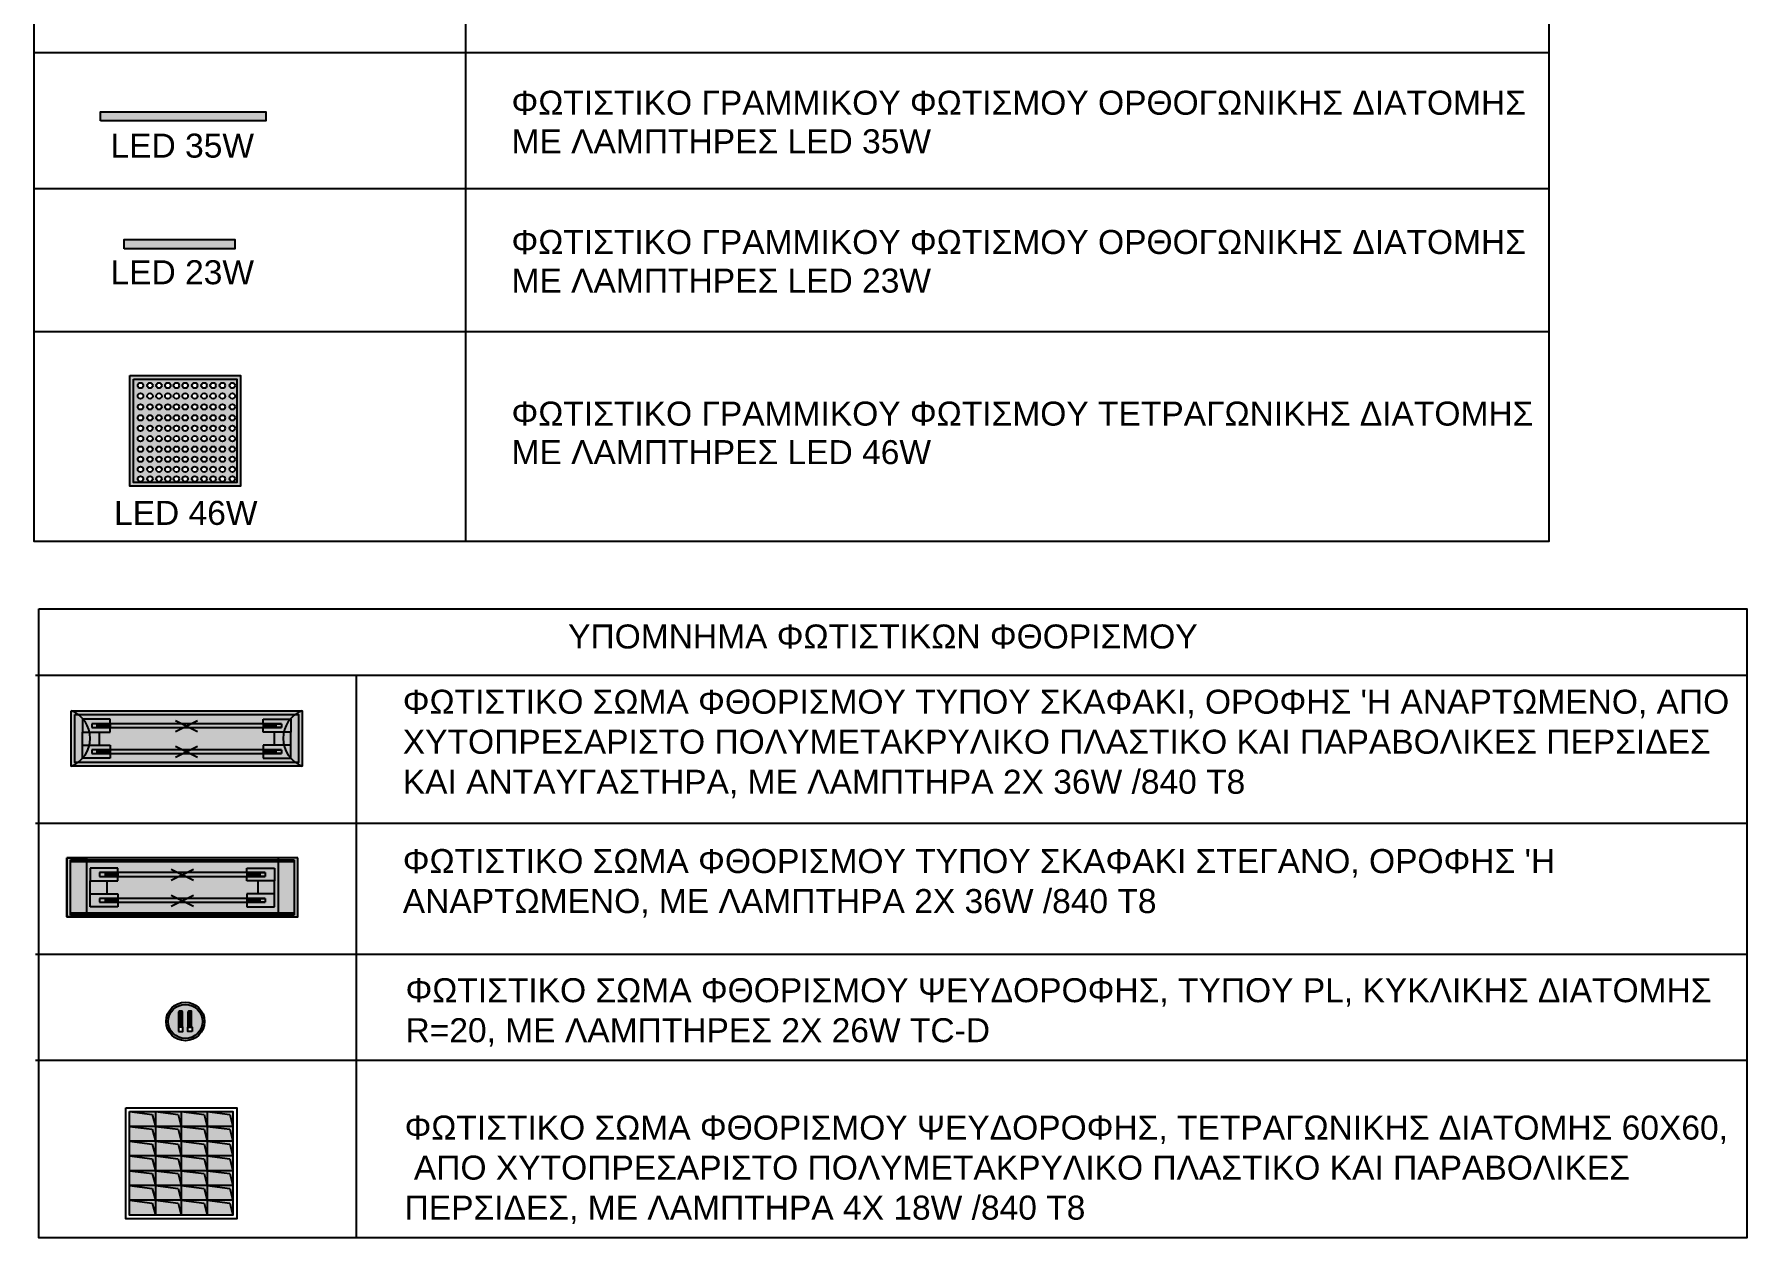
# Model space of a CAD drawing. Header units: metres. Extents: x -11 to 85, y -301 to 135.
# Drawn here: x 56.02 to 65.3, y 35.34 to 41.85 of the extents above; entities that cross this region are included whole.
import ezdxf

# ---------------------------------------------------------------- set-up
doc = ezdxf.new("R2010")
doc.units = ezdxf.units.M
doc.header["$LTSCALE"] = 0.036
for name, color, linetype in [('elec fota hatch', 31, 'Continuous'), ('electext', 20, 'Continuous'), ('hatch color', 252, 'Continuous'), ('HLEK_FL001_SYMBOLS', 230, 'Continuous'), ('KYKLOFORHTES', 152, 'Continuous')]:
    doc.layers.add(name, color=color, linetype=linetype)
doc.styles.add('COMU-N', font='arial.ttf')
doc.styles.get("Standard").update_dxf_attribs({"font": 'arial.ttf'})

# ---------------------------------------------------------------- blocks, each defined once
blk = doc.blocks.new('led 23W')
at = {"layer": 'hatch color'}
blk.add_hatch(color=181, dxfattribs=at).paths.add_polyline_path([(101.2388, -6.7734), (101.2388, -6.7234), (101.8376, -6.7234), (101.8376, -6.7734)])
at = {"layer": 'HLEK_FL001_SYMBOLS'}
blk.add_lwpolyline([(101.2388, -6.7734), (101.2388, -6.7234), (101.8376, -6.7234), (101.8376, -6.7734)], close=True, dxfattribs=at)
blk = doc.blocks.new('led 46W tetragono')
at = {"layer": 'HLEK_FL001_SYMBOLS'}
h = blk.add_hatch(color=256, dxfattribs=at)
h.dxf.hatch_style = 1
h.paths.add_polyline_path([(104.7283, -8.1225), (104.7283, -8.7225), (105.3283, -8.7225), (105.3283, -8.1225)])
h.paths.add_polyline_path([(105.3083, -8.1425), (105.3083, -8.7025), (104.7483, -8.7025), (104.7483, -8.1425)], flags=16)
h.paths.add_polyline_path([(104.9493, -8.1771, -1), (104.9193, -8.1771, -1)], flags=0)
h.paths.add_polyline_path([(104.9954, -8.1771, -1), (104.9654, -8.1771, -1)], flags=0)
h.paths.add_polyline_path([(104.9014, -8.1771, -1), (104.8714, -8.1771, -1)], flags=0)
h.paths.add_polyline_path([(105.0432, -8.1771, -1), (105.0133, -8.1771, -1)], flags=0)
h.paths.add_polyline_path([(104.9493, -8.2338, -1), (104.9193, -8.2338, -1)], flags=0)
h.paths.add_polyline_path([(104.9954, -8.2338, -1), (104.9654, -8.2338, -1)], flags=0)
h.paths.add_polyline_path([(104.9014, -8.2338, -1), (104.8714, -8.2338, -1)], flags=0)
h.paths.add_polyline_path([(104.8526, -8.1771, -1), (104.8227, -8.1771, -1)], flags=0)
h.paths.add_polyline_path([(105.0432, -8.2338, -1), (105.0133, -8.2338, -1)], flags=0)
h.paths.add_polyline_path([(105.0946, -8.1771, -1), (105.0647, -8.1771, -1)], flags=0)
h.paths.add_polyline_path([(104.8526, -8.2338, -1), (104.8227, -8.2338, -1)], flags=0)
h.paths.add_polyline_path([(105.0946, -8.2338, -1), (105.0647, -8.2338, -1)], flags=0)
h.paths.add_polyline_path([(104.9493, -8.2927, -1), (104.9193, -8.2927, -1)], flags=0)
h.paths.add_polyline_path([(104.9954, -8.2927, -1), (104.9654, -8.2927, -1)], flags=0)
h.paths.add_polyline_path([(104.8012, -8.1771, -1), (104.7713, -8.1771, -1)], flags=0)
h.paths.add_polyline_path([(104.9014, -8.2927, -1), (104.8714, -8.2927, -1)], flags=0)
h.paths.add_polyline_path([(105.0432, -8.2927, -1), (105.0133, -8.2927, -1)], flags=0)
h.paths.add_polyline_path([(105.1452, -8.1771, -1), (105.1152, -8.1771, -1)], flags=0)
h.paths.add_polyline_path([(104.8012, -8.2338, -1), (104.7713, -8.2338, -1)], flags=0)
h.paths.add_polyline_path([(104.8526, -8.2927, -1), (104.8227, -8.2927, -1)], flags=0)
h.paths.add_polyline_path([(105.1452, -8.2338, -1), (105.1152, -8.2338, -1)], flags=0)
h.paths.add_polyline_path([(105.0946, -8.2927, -1), (105.0647, -8.2927, -1)], flags=0)
h.paths.add_polyline_path([(104.9493, -8.3517, -1), (104.9193, -8.3517, -1)], flags=0)
h.paths.add_polyline_path([(104.9954, -8.3517, -1), (104.9654, -8.3517, -1)], flags=0)
h.paths.add_polyline_path([(105.1939, -8.1771, -1), (105.164, -8.1771, -1)], flags=0)
h.paths.add_polyline_path([(104.9014, -8.3517, -1), (104.8714, -8.3517, -1)], flags=0)
h.paths.add_polyline_path([(105.0432, -8.3517, -1), (105.0133, -8.3517, -1)], flags=0)
h.paths.add_polyline_path([(104.8012, -8.2927, -1), (104.7713, -8.2927, -1)], flags=0)
h.paths.add_polyline_path([(105.1452, -8.2927, -1), (105.1152, -8.2927, -1)], flags=0)
h.paths.add_polyline_path([(105.1939, -8.2338, -1), (105.164, -8.2338, -1)], flags=0)
h.paths.add_polyline_path([(104.8526, -8.3517, -1), (104.8227, -8.3517, -1)], flags=0)
h.paths.add_polyline_path([(105.0946, -8.3517, -1), (105.0647, -8.3517, -1)], flags=0)
h.paths.add_polyline_path([(105.1939, -8.2927, -1), (105.164, -8.2927, -1)], flags=0)
h.paths.add_polyline_path([(105.2445, -8.1771, -1), (105.2145, -8.1771, -1)], flags=0)
h.paths.add_polyline_path([(104.8012, -8.3517, -1), (104.7713, -8.3517, -1)], flags=0)
h.paths.add_polyline_path([(104.9493, -8.4083, -1), (104.9193, -8.4083, -1)], flags=0)
h.paths.add_polyline_path([(104.9954, -8.4083, -1), (104.9654, -8.4083, -1)], flags=0)
h.paths.add_polyline_path([(105.1452, -8.3517, -1), (105.1152, -8.3517, -1)], flags=0)
h.paths.add_polyline_path([(104.9014, -8.4083, -1), (104.8714, -8.4083, -1)], flags=0)
h.paths.add_polyline_path([(105.0432, -8.4083, -1), (105.0133, -8.4083, -1)], flags=0)
h.paths.add_polyline_path([(105.2445, -8.2338, -1), (105.2145, -8.2338, -1)], flags=0)
h.paths.add_polyline_path([(104.8526, -8.4083, -1), (104.8227, -8.4083, -1)], flags=0)
h.paths.add_polyline_path([(105.0946, -8.4083, -1), (105.0647, -8.4083, -1)], flags=0)
h.paths.add_polyline_path([(105.1939, -8.3517, -1), (105.164, -8.3517, -1)], flags=0)
h.paths.add_polyline_path([(105.2445, -8.2927, -1), (105.2145, -8.2927, -1)], flags=0)
h.paths.add_polyline_path([(104.8012, -8.4083, -1), (104.7713, -8.4083, -1)], flags=0)
h.paths.add_polyline_path([(105.1452, -8.4083, -1), (105.1152, -8.4083, -1)], flags=0)
h.paths.add_polyline_path([(105.2985, -8.1771, -1), (105.2686, -8.1771, -1)], flags=0)
h.paths.add_polyline_path([(104.9493, -8.465, -1), (104.9193, -8.465, -1)], flags=0)
h.paths.add_polyline_path([(104.9954, -8.465, -1), (104.9654, -8.465, -1)], flags=0)
h.paths.add_polyline_path([(104.9014, -8.465, -1), (104.8714, -8.465, -1)], flags=0)
h.paths.add_polyline_path([(105.0432, -8.465, -1), (105.0133, -8.465, -1)], flags=0)
h.paths.add_polyline_path([(105.2985, -8.2338, -1), (105.2686, -8.2338, -1)], flags=0)
h.paths.add_polyline_path([(105.2445, -8.3517, -1), (105.2145, -8.3517, -1)], flags=0)
h.paths.add_polyline_path([(104.8526, -8.465, -1), (104.8227, -8.465, -1)], flags=0)
h.paths.add_polyline_path([(105.1939, -8.4083, -1), (105.164, -8.4083, -1)], flags=0)
h.paths.add_polyline_path([(105.0946, -8.465, -1), (105.0647, -8.465, -1)], flags=0)
h.paths.add_polyline_path([(105.2985, -8.2927, -1), (105.2686, -8.2927, -1)], flags=0)
h.paths.add_polyline_path([(104.8012, -8.465, -1), (104.7713, -8.465, -1)], flags=0)
h.paths.add_polyline_path([(105.1452, -8.465, -1), (105.1152, -8.465, -1)], flags=0)
h.paths.add_polyline_path([(105.2445, -8.4083, -1), (105.2145, -8.4083, -1)], flags=0)
h.paths.add_polyline_path([(104.9493, -8.5217, -1), (104.9193, -8.5217, -1)], flags=0)
h.paths.add_polyline_path([(104.9954, -8.5217, -1), (104.9654, -8.5217, -1)], flags=0)
h.paths.add_polyline_path([(105.2985, -8.3517, -1), (105.2686, -8.3517, -1)], flags=0)
h.paths.add_polyline_path([(104.9014, -8.5217, -1), (104.8714, -8.5217, -1)], flags=0)
h.paths.add_polyline_path([(105.0432, -8.5217, -1), (105.0133, -8.5217, -1)], flags=0)
h.paths.add_polyline_path([(105.1939, -8.465, -1), (105.164, -8.465, -1)], flags=0)
h.paths.add_polyline_path([(104.8526, -8.5217, -1), (104.8227, -8.5217, -1)], flags=0)
h.paths.add_polyline_path([(105.0946, -8.5217, -1), (105.0647, -8.5217, -1)], flags=0)
h.paths.add_polyline_path([(104.8012, -8.5217, -1), (104.7713, -8.5217, -1)], flags=0)
h.paths.add_polyline_path([(105.1452, -8.5217, -1), (105.1152, -8.5217, -1)], flags=0)
h.paths.add_polyline_path([(105.2985, -8.4083, -1), (105.2686, -8.4083, -1)], flags=0)
h.paths.add_polyline_path([(105.2445, -8.465, -1), (105.2145, -8.465, -1)], flags=0)
h.paths.add_polyline_path([(104.9493, -8.5761, -1), (104.9193, -8.5761, -1)], flags=0)
h.paths.add_polyline_path([(104.9954, -8.5761, -1), (104.9654, -8.5761, -1)], flags=0)
h.paths.add_polyline_path([(105.1939, -8.5217, -1), (105.164, -8.5217, -1)], flags=0)
h.paths.add_polyline_path([(104.9014, -8.5761, -1), (104.8714, -8.5761, -1)], flags=0)
h.paths.add_polyline_path([(105.0432, -8.5761, -1), (105.0133, -8.5761, -1)], flags=0)
h.paths.add_polyline_path([(104.8526, -8.5761, -1), (104.8227, -8.5761, -1)], flags=0)
h.paths.add_polyline_path([(105.0946, -8.5761, -1), (105.0647, -8.5761, -1)], flags=0)
h.paths.add_polyline_path([(105.2985, -8.465, -1), (105.2686, -8.465, -1)], flags=0)
h.paths.add_polyline_path([(104.8012, -8.5761, -1), (104.7713, -8.5761, -1)], flags=0)
h.paths.add_polyline_path([(105.2445, -8.5217, -1), (105.2145, -8.5217, -1)], flags=0)
h.paths.add_polyline_path([(105.1452, -8.5761, -1), (105.1152, -8.5761, -1)], flags=0)
h.paths.add_polyline_path([(105.1939, -8.5761, -1), (105.164, -8.5761, -1)], flags=0)
h.paths.add_polyline_path([(104.9493, -8.6305, -1), (104.9193, -8.6305, -1)], flags=0)
h.paths.add_polyline_path([(104.9954, -8.6305, -1), (104.9654, -8.6305, -1)], flags=0)
h.paths.add_polyline_path([(104.9014, -8.6305, -1), (104.8714, -8.6305, -1)], flags=0)
h.paths.add_polyline_path([(105.0432, -8.6305, -1), (105.0133, -8.6305, -1)], flags=0)
h.paths.add_polyline_path([(105.2985, -8.5217, -1), (105.2686, -8.5217, -1)], flags=0)
h.paths.add_polyline_path([(104.8526, -8.6305, -1), (104.8227, -8.6305, -1)], flags=0)
h.paths.add_polyline_path([(105.0946, -8.6305, -1), (105.0647, -8.6305, -1)], flags=0)
h.paths.add_polyline_path([(105.2445, -8.5761, -1), (105.2145, -8.5761, -1)], flags=0)
h.paths.add_polyline_path([(104.8012, -8.6305, -1), (104.7713, -8.6305, -1)], flags=0)
h.paths.add_polyline_path([(105.1452, -8.6305, -1), (105.1152, -8.6305, -1)], flags=0)
h.paths.add_polyline_path([(105.1939, -8.6305, -1), (105.164, -8.6305, -1)], flags=0)
h.paths.add_polyline_path([(104.9493, -8.6826, -1), (104.9193, -8.6826, -1)], flags=0)
h.paths.add_polyline_path([(104.9954, -8.6826, -1), (104.9654, -8.6826, -1)], flags=0)
h.paths.add_polyline_path([(105.2985, -8.5761, -1), (105.2686, -8.5761, -1)], flags=0)
h.paths.add_polyline_path([(104.9014, -8.6826, -1), (104.8714, -8.6826, -1)], flags=0)
h.paths.add_polyline_path([(105.0432, -8.6826, -1), (105.0133, -8.6826, -1)], flags=0)
h.paths.add_polyline_path([(104.8526, -8.6826, -1), (104.8227, -8.6826, -1)], flags=0)
h.paths.add_polyline_path([(105.0946, -8.6826, -1), (105.0647, -8.6826, -1)], flags=0)
h.paths.add_polyline_path([(105.2445, -8.6305, -1), (105.2145, -8.6305, -1)], flags=0)
h.paths.add_polyline_path([(104.8012, -8.6826, -1), (104.7713, -8.6826, -1)], flags=0)
h.paths.add_polyline_path([(105.1452, -8.6826, -1), (105.1152, -8.6826, -1)], flags=0)
h.paths.add_polyline_path([(105.1939, -8.6826, -1), (105.164, -8.6826, -1)], flags=0)
h.paths.add_polyline_path([(105.2985, -8.6305, -1), (105.2686, -8.6305, -1)], flags=0)
h.paths.add_polyline_path([(105.2445, -8.6826, -1), (105.2145, -8.6826, -1)], flags=0)
h.paths.add_polyline_path([(105.2985, -8.6826, -1), (105.2686, -8.6826, -1)], flags=0)
h = blk.add_hatch(color=181, dxfattribs=at)
h.dxf.hatch_style = 1
h.paths.add_polyline_path([(104.7483, -8.1425), (104.7483, -8.7025), (105.3083, -8.7025), (105.3083, -8.1425)])
h.paths.add_polyline_path([(104.9954, -8.3517, -1), (104.9654, -8.3517, -1)], flags=16)
h.paths.add_polyline_path([(105.0432, -8.3517, -1), (105.0133, -8.3517, -1)], flags=16)
h.paths.add_polyline_path([(104.9654, -8.2927, -1), (104.9954, -8.2927, -1)], flags=16)
h.paths.add_polyline_path([(105.0133, -8.2927, -1), (105.0432, -8.2927, -1)], flags=16)
h.paths.add_polyline_path([(104.9493, -8.3517, -1), (104.9193, -8.3517, -1)], flags=16)
h.paths.add_polyline_path([(104.9193, -8.2927, -1), (104.9493, -8.2927, -1)], flags=16)
h.paths.add_polyline_path([(105.0946, -8.3517, -1), (105.0647, -8.3517, -1)], flags=16)
h.paths.add_polyline_path([(105.0647, -8.2927, -1), (105.0946, -8.2927, -1)], flags=16)
h.paths.add_polyline_path([(104.9954, -8.4083, -1), (104.9654, -8.4083, -1)], flags=16)
h.paths.add_polyline_path([(105.0432, -8.4083, -1), (105.0133, -8.4083, -1)], flags=16)
h.paths.add_polyline_path([(104.9654, -8.2338, -1), (104.9954, -8.2338, -1)], flags=16)
h.paths.add_polyline_path([(105.0133, -8.2338, -1), (105.0432, -8.2338, -1)], flags=16)
h.paths.add_polyline_path([(104.9493, -8.4083, -1), (104.9193, -8.4083, -1)], flags=16)
h.paths.add_polyline_path([(105.0946, -8.4083, -1), (105.0647, -8.4083, -1)], flags=16)
h.paths.add_polyline_path([(104.9193, -8.2338, -1), (104.9493, -8.2338, -1)], flags=16)
h.paths.add_polyline_path([(105.0647, -8.2338, -1), (105.0946, -8.2338, -1)], flags=16)
h.paths.add_polyline_path([(104.9014, -8.3517, -1), (104.8714, -8.3517, -1)], flags=16)
h.paths.add_polyline_path([(104.8714, -8.2927, -1), (104.9014, -8.2927, -1)], flags=16)
h.paths.add_polyline_path([(105.1452, -8.3517, -1), (105.1152, -8.3517, -1)], flags=16)
h.paths.add_polyline_path([(105.1152, -8.2927, -1), (105.1452, -8.2927, -1)], flags=16)
h.paths.add_polyline_path([(104.9954, -8.465, -1), (104.9654, -8.465, -1)], flags=16)
h.paths.add_polyline_path([(105.0432, -8.465, -1), (105.0133, -8.465, -1)], flags=16)
h.paths.add_polyline_path([(104.9014, -8.4083, -1), (104.8714, -8.4083, -1)], flags=16)
h.paths.add_polyline_path([(104.8714, -8.2338, -1), (104.9014, -8.2338, -1)], flags=16)
h.paths.add_polyline_path([(104.9654, -8.1771, -1), (104.9954, -8.1771, -1)], flags=16)
h.paths.add_polyline_path([(105.0133, -8.1771, -1), (105.0432, -8.1771, -1)], flags=16)
h.paths.add_polyline_path([(105.1452, -8.4083, -1), (105.1152, -8.4083, -1)], flags=16)
h.paths.add_polyline_path([(104.9493, -8.465, -1), (104.9193, -8.465, -1)], flags=16)
h.paths.add_polyline_path([(105.1152, -8.2338, -1), (105.1452, -8.2338, -1)], flags=16)
h.paths.add_polyline_path([(105.0946, -8.465, -1), (105.0647, -8.465, -1)], flags=16)
h.paths.add_polyline_path([(104.9193, -8.1771, -1), (104.9493, -8.1771, -1)], flags=16)
h.paths.add_polyline_path([(105.0647, -8.1771, -1), (105.0946, -8.1771, -1)], flags=16)
h.paths.add_polyline_path([(104.8526, -8.3517, -1), (104.8227, -8.3517, -1)], flags=16)
h.paths.add_polyline_path([(104.8227, -8.2927, -1), (104.8526, -8.2927, -1)], flags=16)
h.paths.add_polyline_path([(105.1939, -8.3517, -1), (105.164, -8.3517, -1)], flags=16)
h.paths.add_polyline_path([(105.164, -8.2927, -1), (105.1939, -8.2927, -1)], flags=16)
h.paths.add_polyline_path([(104.9014, -8.465, -1), (104.8714, -8.465, -1)], flags=16)
h.paths.add_polyline_path([(104.8526, -8.4083, -1), (104.8227, -8.4083, -1)], flags=16)
h.paths.add_polyline_path([(105.1452, -8.465, -1), (105.1152, -8.465, -1)], flags=16)
h.paths.add_polyline_path([(104.8714, -8.1771, -1), (104.9014, -8.1771, -1)], flags=16)
h.paths.add_polyline_path([(104.8227, -8.2338, -1), (104.8526, -8.2338, -1)], flags=16)
h.paths.add_polyline_path([(105.1939, -8.4083, -1), (105.164, -8.4083, -1)], flags=16)
h.paths.add_polyline_path([(105.1152, -8.1771, -1), (105.1452, -8.1771, -1)], flags=16)
h.paths.add_polyline_path([(104.9954, -8.5217, -1), (104.9654, -8.5217, -1)], flags=16)
h.paths.add_polyline_path([(105.0432, -8.5217, -1), (105.0133, -8.5217, -1)], flags=16)
h.paths.add_polyline_path([(105.164, -8.2338, -1), (105.1939, -8.2338, -1)], flags=16)
h.paths.add_polyline_path([(104.9493, -8.5217, -1), (104.9193, -8.5217, -1)], flags=16)
h.paths.add_polyline_path([(105.0946, -8.5217, -1), (105.0647, -8.5217, -1)], flags=16)
h.paths.add_polyline_path([(104.8526, -8.465, -1), (104.8227, -8.465, -1)], flags=16)
h.paths.add_polyline_path([(104.8012, -8.3517, -1), (104.7713, -8.3517, -1)], flags=16)
h.paths.add_polyline_path([(104.7713, -8.2927, -1), (104.8012, -8.2927, -1)], flags=16)
h.paths.add_polyline_path([(104.8227, -8.1771, -1), (104.8526, -8.1771, -1)], flags=16)
h.paths.add_polyline_path([(105.1939, -8.465, -1), (105.164, -8.465, -1)], flags=16)
h.paths.add_polyline_path([(105.2445, -8.3517, -1), (105.2145, -8.3517, -1)], flags=16)
h.paths.add_polyline_path([(104.9014, -8.5217, -1), (104.8714, -8.5217, -1)], flags=16)
h.paths.add_polyline_path([(105.2145, -8.2927, -1), (105.2445, -8.2927, -1)], flags=16)
h.paths.add_polyline_path([(105.164, -8.1771, -1), (105.1939, -8.1771, -1)], flags=16)
h.paths.add_polyline_path([(104.8012, -8.4083, -1), (104.7713, -8.4083, -1)], flags=16)
h.paths.add_polyline_path([(105.1452, -8.5217, -1), (105.1152, -8.5217, -1)], flags=16)
h.paths.add_polyline_path([(104.7713, -8.2338, -1), (104.8012, -8.2338, -1)], flags=16)
h.paths.add_polyline_path([(105.2445, -8.4083, -1), (105.2145, -8.4083, -1)], flags=16)
h.paths.add_polyline_path([(105.2145, -8.2338, -1), (105.2445, -8.2338, -1)], flags=16)
h.paths.add_polyline_path([(104.9954, -8.5761, -1), (104.9654, -8.5761, -1)], flags=16)
h.paths.add_polyline_path([(105.0432, -8.5761, -1), (105.0133, -8.5761, -1)], flags=16)
h.paths.add_polyline_path([(104.8526, -8.5217, -1), (104.8227, -8.5217, -1)], flags=16)
h.paths.add_polyline_path([(104.8012, -8.465, -1), (104.7713, -8.465, -1)], flags=16)
h.paths.add_polyline_path([(104.9493, -8.5761, -1), (104.9193, -8.5761, -1)], flags=16)
h.paths.add_polyline_path([(105.0946, -8.5761, -1), (105.0647, -8.5761, -1)], flags=16)
h.paths.add_polyline_path([(105.1939, -8.5217, -1), (105.164, -8.5217, -1)], flags=16)
h.paths.add_polyline_path([(104.7713, -8.1771, -1), (104.8012, -8.1771, -1)], flags=16)
h.paths.add_polyline_path([(105.2445, -8.465, -1), (105.2145, -8.465, -1)], flags=16)
h.paths.add_polyline_path([(105.2145, -8.1771, -1), (105.2445, -8.1771, -1)], flags=16)
h.paths.add_polyline_path([(104.9014, -8.5761, -1), (104.8714, -8.5761, -1)], flags=16)
h.paths.add_polyline_path([(105.1452, -8.5761, -1), (105.1152, -8.5761, -1)], flags=16)
h.paths.add_polyline_path([(105.2985, -8.3517, -1), (105.2686, -8.3517, -1)], flags=16)
h.paths.add_polyline_path([(105.2686, -8.2927, -1), (105.2985, -8.2927, -1)], flags=16)
h.paths.add_polyline_path([(105.2985, -8.4083, -1), (105.2686, -8.4083, -1)], flags=16)
h.paths.add_polyline_path([(104.8012, -8.5217, -1), (104.7713, -8.5217, -1)], flags=16)
h.paths.add_polyline_path([(105.2686, -8.2338, -1), (105.2985, -8.2338, -1)], flags=16)
h.paths.add_polyline_path([(105.2445, -8.5217, -1), (105.2145, -8.5217, -1)], flags=16)
h.paths.add_polyline_path([(104.8526, -8.5761, -1), (104.8227, -8.5761, -1)], flags=16)
h.paths.add_polyline_path([(104.9954, -8.6305, -1), (104.9654, -8.6305, -1)], flags=16)
h.paths.add_polyline_path([(105.1939, -8.5761, -1), (105.164, -8.5761, -1)], flags=16)
h.paths.add_polyline_path([(105.0432, -8.6305, -1), (105.0133, -8.6305, -1)], flags=16)
h.paths.add_polyline_path([(104.9493, -8.6305, -1), (104.9193, -8.6305, -1)], flags=16)
h.paths.add_polyline_path([(105.2985, -8.465, -1), (105.2686, -8.465, -1)], flags=16)
h.paths.add_polyline_path([(105.0946, -8.6305, -1), (105.0647, -8.6305, -1)], flags=16)
h.paths.add_polyline_path([(105.2686, -8.1771, -1), (105.2985, -8.1771, -1)], flags=16)
h.paths.add_polyline_path([(104.9014, -8.6305, -1), (104.8714, -8.6305, -1)], flags=16)
h.paths.add_polyline_path([(105.1452, -8.6305, -1), (105.1152, -8.6305, -1)], flags=16)
h.paths.add_polyline_path([(104.8012, -8.5761, -1), (104.7713, -8.5761, -1)], flags=16)
h.paths.add_polyline_path([(105.2445, -8.5761, -1), (105.2145, -8.5761, -1)], flags=16)
h.paths.add_polyline_path([(105.2985, -8.5217, -1), (105.2686, -8.5217, -1)], flags=16)
h.paths.add_polyline_path([(104.8526, -8.6305, -1), (104.8227, -8.6305, -1)], flags=16)
h.paths.add_polyline_path([(105.1939, -8.6305, -1), (105.164, -8.6305, -1)], flags=16)
h.paths.add_polyline_path([(104.9954, -8.6826, -1), (104.9654, -8.6826, -1)], flags=16)
h.paths.add_polyline_path([(105.0432, -8.6826, -1), (105.0133, -8.6826, -1)], flags=16)
h.paths.add_polyline_path([(104.9493, -8.6826, -1), (104.9193, -8.6826, -1)], flags=16)
h.paths.add_polyline_path([(105.0946, -8.6826, -1), (105.0647, -8.6826, -1)], flags=16)
h.paths.add_polyline_path([(104.8012, -8.6305, -1), (104.7713, -8.6305, -1)], flags=16)
h.paths.add_polyline_path([(104.9014, -8.6826, -1), (104.8714, -8.6826, -1)], flags=16)
h.paths.add_polyline_path([(105.2985, -8.5761, -1), (105.2686, -8.5761, -1)], flags=16)
h.paths.add_polyline_path([(105.1452, -8.6826, -1), (105.1152, -8.6826, -1)], flags=16)
h.paths.add_polyline_path([(105.2445, -8.6305, -1), (105.2145, -8.6305, -1)], flags=16)
h.paths.add_polyline_path([(104.8526, -8.6826, -1), (104.8227, -8.6826, -1)], flags=16)
h.paths.add_polyline_path([(105.1939, -8.6826, -1), (105.164, -8.6826, -1)], flags=16)
h.paths.add_polyline_path([(105.2985, -8.6305, -1), (105.2686, -8.6305, -1)], flags=16)
h.paths.add_polyline_path([(104.8012, -8.6826, -1), (104.7713, -8.6826, -1)], flags=16)
h.paths.add_polyline_path([(105.2445, -8.6826, -1), (105.2145, -8.6826, -1)], flags=16)
h.paths.add_polyline_path([(105.2985, -8.6826, -1), (105.2686, -8.6826, -1)], flags=16)
for points in [[(104.7283, -8.1225), (105.3283, -8.1225), (105.3283, -8.7225), (104.7283, -8.7225)], [(104.7483, -8.1425), (105.3083, -8.1425), (105.3083, -8.7025), (104.7483, -8.7025)]]:
    blk.add_lwpolyline(points, close=True, dxfattribs=at)
for centre in [(104.7862, -8.1771), (104.7862, -8.2338), (104.8377, -8.1771), (104.8377, -8.2338), (104.8864, -8.1771), (104.8864, -8.2338), (104.9343, -8.1771), (104.9343, -8.2338), (104.9804, -8.1771), (104.9804, -8.2338), (105.0282, -8.1771), (105.0282, -8.2338), (105.0797, -8.1771), (105.0797, -8.2338), (105.1302, -8.1771), (105.1302, -8.2338), (105.1789, -8.1771), (105.1789, -8.2338), (105.2295, -8.1771), (105.2295, -8.2338), (105.2835, -8.1771), (105.2835, -8.2338), (104.7862, -8.2927), (104.7862, -8.3517), (104.8377, -8.2927), (104.8377, -8.3517), (104.8864, -8.2927), (104.8864, -8.3517), (104.9343, -8.2927), (104.9343, -8.3517), (104.9804, -8.2927), (104.9804, -8.3517), (105.0282, -8.2927), (105.0282, -8.3517), (105.0797, -8.2927), (105.0797, -8.3517), (105.1302, -8.2927), (105.1302, -8.3517), (105.1789, -8.2927), (105.1789, -8.3517), (105.2295, -8.2927), (105.2295, -8.3517), (105.2835, -8.2927), (105.2835, -8.3517), (104.7862, -8.4083), (104.8377, -8.4083), (104.8864, -8.4083), (104.9343, -8.4083), (104.9804, -8.4083), (105.0282, -8.4083), (105.0797, -8.4083), (105.1302, -8.4083), (105.1789, -8.4083), (105.2295, -8.4083), (105.2835, -8.4083), (104.7862, -8.465), (104.7862, -8.5217), (104.8377, -8.465), (104.8377, -8.5217), (104.8864, -8.465), (104.8864, -8.5217), (104.9343, -8.465), (104.9343, -8.5217), (104.9804, -8.465), (104.9804, -8.5217), (105.0282, -8.465), (105.0282, -8.5217), (105.0797, -8.465), (105.0797, -8.5217), (105.1302, -8.465), (105.1302, -8.5217), (105.1789, -8.465), (105.1789, -8.5217), (105.2295, -8.465), (105.2295, -8.5217), (105.2835, -8.465), (105.2835, -8.5217), (104.7862, -8.5761), (104.7862, -8.6305), (104.8377, -8.5761), (104.8377, -8.6305), (104.8864, -8.5761), (104.8864, -8.6305), (104.9343, -8.5761), (104.9343, -8.6305), (104.9804, -8.5761), (104.9804, -8.6305), (105.0282, -8.5761), (105.0282, -8.6305), (105.0797, -8.5761), (105.0797, -8.6305), (105.1302, -8.5761), (105.1302, -8.6305), (105.1789, -8.5761), (105.1789, -8.6305), (105.2295, -8.5761), (105.2295, -8.6305), (105.2835, -8.5761), (105.2835, -8.6305), (104.7862, -8.6826), (104.8377, -8.6826), (104.8864, -8.6826), (104.9343, -8.6826), (104.9804, -8.6826), (105.0282, -8.6826), (105.0797, -8.6826), (105.1302, -8.6826), (105.1789, -8.6826), (105.2295, -8.6826), (105.2835, -8.6826)]:
    blk.add_circle(centre, 0.015, dxfattribs=at)
blk = doc.blocks.new('fotistiko orofis stegano 120')
at = {"layer": 'elec fota hatch'}
blk.add_hatch(color=256, dxfattribs=at).paths.add_polyline_path([(84.9219, 79.6068), (84.9219, 79.9068), (83.6919, 79.9068), (83.6919, 79.6068)])
at = {"layer": 'HLEK_FL001_SYMBOLS'}
h = blk.add_hatch(color=256, dxfattribs=at)
h.paths.add_polyline_path([(83.7778, 79.9068), (83.6919, 79.9068), (83.6919, 79.6068), (83.7778, 79.6068)], flags=17)
h.paths.add_polyline_path([(83.6919, 79.9068), (83.7778, 79.9068), (83.7778, 79.9168), (83.6719, 79.9168), (83.6719, 79.5968), (83.7778, 79.5968), (83.7778, 79.6068), (83.6919, 79.6068)])
h = blk.add_hatch(color=256, dxfattribs=at)
h.paths.add_polyline_path([(84.9219, 79.9068), (84.9219, 79.9168), (83.7778, 79.9168), (83.7778, 79.9068)])
h.paths.add_polyline_path([(84.9219, 79.5968), (84.9219, 79.6068), (83.7778, 79.6068), (83.7778, 79.5968)])
h = blk.add_hatch(color=256, dxfattribs=at)
h.paths.add_polyline_path([(84.9219, 79.8968), (84.9219, 79.9068), (83.7778, 79.9068), (83.7778, 79.8968)])
h.paths.add_polyline_path([(84.9219, 79.6068), (84.9219, 79.6168), (83.7778, 79.6168), (83.7778, 79.6068)])
h = blk.add_hatch(color=256, dxfattribs=at)
h.paths.add_polyline_path([(84.816, 79.9068), (84.9019, 79.9068), (84.9019, 79.6068), (84.816, 79.6068)], flags=17)
h.paths.add_polyline_path([(84.9019, 79.9068), (84.816, 79.9068), (84.816, 79.9168), (84.9219, 79.9168), (84.9219, 79.5968), (84.816, 79.5968), (84.816, 79.6068), (84.9019, 79.6068)])
for p, q in [((84.9219, 79.9168), (83.6719, 79.9168)), ((83.6719, 79.9168), (83.6719, 79.5968)), ((83.6919, 79.9068), (84.9019, 79.9068)), ((83.6919, 79.6068), (83.6919, 79.9068)), ((83.6919, 79.8968), (84.9019, 79.8968)), ((83.798, 79.8618), (83.798, 79.7918)), ((83.948, 79.8618), (83.798, 79.8618)), ((84.7458, 79.8368), (83.848, 79.8368)), ((83.878, 79.8368), (83.848, 79.8368)), ((83.848, 79.8368), (83.848, 79.8168)), ((83.878, 79.8368), (83.878, 79.8168)), ((83.948, 79.8368), (83.948, 79.8618)), ((83.948, 79.8368), (83.948, 79.8168)), ((84.2369, 79.7956), (84.3569, 79.8556)), ((84.2369, 79.8556), (84.3569, 79.7956)), ((84.6458, 79.8368), (84.6458, 79.8618)), ((84.6458, 79.8618), (84.7958, 79.8618)), ((84.6458, 79.8368), (84.6458, 79.8168)), ((84.7158, 79.8368), (84.7158, 79.8168)), ((84.7158, 79.8368), (84.7458, 79.8368)), ((84.7458, 79.8368), (84.7458, 79.8168)), ((84.7958, 79.8618), (84.7958, 79.7918)), ((84.9019, 79.9068), (84.9019, 79.6068)), ((84.9219, 79.5968), (84.9219, 79.9168)), ((83.798, 79.7918), (83.948, 79.7918)), ((83.798, 79.7218), (83.798, 79.7918)), ((83.848, 79.8168), (84.7458, 79.8168)), ((83.848, 79.8168), (83.878, 79.8168)), ((83.878, 79.8318), (83.948, 79.8318)), ((83.948, 79.8268), (83.878, 79.8268)), ((83.878, 79.8218), (83.948, 79.8218)), ((83.888, 79.7918), (83.888, 79.7218)), ((83.948, 79.7918), (83.948, 79.8168)), ((84.7158, 79.8318), (84.6458, 79.8318)), ((84.6458, 79.8268), (84.7158, 79.8268)), ((84.7158, 79.8218), (84.6458, 79.8218)), ((84.6458, 79.7918), (84.6458, 79.8168)), ((84.7958, 79.7918), (84.6458, 79.7918)), ((84.7058, 79.7918), (84.7058, 79.7218)), ((84.7458, 79.8168), (84.7158, 79.8168)), ((84.7958, 79.7218), (84.7958, 79.7918)), ((83.798, 79.7218), (83.948, 79.7218)), ((83.798, 79.6518), (83.798, 79.7218)), ((83.948, 79.6518), (83.798, 79.6518)), ((84.7458, 79.6968), (83.848, 79.6968)), ((83.848, 79.6968), (83.848, 79.6768)), ((83.878, 79.6968), (83.848, 79.6968)), ((83.848, 79.6768), (84.7458, 79.6768)), ((83.848, 79.6768), (83.878, 79.6768)), ((83.878, 79.6968), (83.878, 79.6768)), ((83.878, 79.6918), (83.948, 79.6918)), ((83.948, 79.6868), (83.878, 79.6868)), ((83.878, 79.6818), (83.948, 79.6818)), ((83.948, 79.7218), (83.948, 79.6968)), ((83.948, 79.6968), (83.948, 79.6768)), ((83.948, 79.6768), (83.948, 79.6518)), ((84.2369, 79.7156), (84.3569, 79.6556)), ((84.2369, 79.6556), (84.3569, 79.7156)), ((84.7958, 79.7218), (84.6458, 79.7218)), ((84.6458, 79.7218), (84.6458, 79.6968)), ((84.6458, 79.6968), (84.6458, 79.6768)), ((84.7158, 79.6918), (84.6458, 79.6918)), ((84.6458, 79.6868), (84.7158, 79.6868)), ((84.7158, 79.6818), (84.6458, 79.6818)), ((84.6458, 79.6768), (84.6458, 79.6518)), ((84.6458, 79.6518), (84.7958, 79.6518)), ((84.7158, 79.6968), (84.7458, 79.6968)), ((84.7158, 79.6968), (84.7158, 79.6768)), ((84.7458, 79.6768), (84.7158, 79.6768)), ((84.7458, 79.6968), (84.7458, 79.6768)), ((84.7958, 79.6518), (84.7958, 79.7218)), ((83.6719, 79.5968), (84.9219, 79.5968)), ((84.9019, 79.6168), (83.6919, 79.6168)), ((84.9019, 79.6068), (83.6919, 79.6068))]:
    blk.add_line(p, q, dxfattribs=at)
for points in [[(83.6719, 79.9168), (83.7778, 79.9168), (83.7778, 79.5968), (83.6719, 79.5968)], [(84.9219, 79.9168), (84.816, 79.9168), (84.816, 79.5968), (84.9219, 79.5968)]]:
    blk.add_lwpolyline(points, close=True, dxfattribs=at)
blk = doc.blocks.new('fotistiko orofis 120')
at = {"layer": 'elec fota hatch'}
blk.add_hatch(color=256, dxfattribs=at).paths.add_polyline_path([(81.8372, 84.3017), (83.0872, 84.3017), (83.0872, 84.0017), (81.8372, 84.0017)])
at = {"layer": 'HLEK_FL001_SYMBOLS'}
for p, q in [((82.0481, 84.2553), (81.8981, 84.2553)), ((81.8981, 84.2553), (81.8981, 84.1853)), ((82.9763, 84.2303), (81.9481, 84.2303)), ((81.9781, 84.2303), (81.9481, 84.2303)), ((81.9481, 84.2303), (81.9481, 84.2103)), ((81.9481, 84.2103), (82.9763, 84.2103)), ((81.9481, 84.2103), (81.9781, 84.2103)), ((81.9781, 84.2103), (81.9781, 84.2303)), ((82.0481, 84.2253), (81.9781, 84.2253)), ((81.9781, 84.2203), (82.0481, 84.2203)), ((82.0481, 84.2153), (81.9781, 84.2153)), ((82.0481, 84.2303), (82.0481, 84.2553)), ((82.0481, 84.2303), (82.0481, 84.2103)), ((82.0481, 84.1853), (82.0481, 84.2103)), ((82.4014, 84.2491), (82.5214, 84.1891)), ((82.4014, 84.1891), (82.5214, 84.2491)), ((82.8763, 84.2553), (83.0263, 84.2553)), ((82.8763, 84.2303), (82.8763, 84.2553)), ((82.8763, 84.2303), (82.8763, 84.2103)), ((82.8763, 84.2253), (82.9463, 84.2253)), ((82.9463, 84.2203), (82.8763, 84.2203)), ((82.8763, 84.2153), (82.9463, 84.2153)), ((82.8763, 84.1853), (82.8763, 84.2103)), ((82.9463, 84.2303), (82.9763, 84.2303)), ((82.9463, 84.2103), (82.9463, 84.2303)), ((82.9763, 84.2103), (82.9463, 84.2103)), ((82.9763, 84.2303), (82.9763, 84.2103)), ((83.0263, 84.2553), (83.0263, 84.1853)), ((81.8981, 84.1853), (82.0481, 84.1853)), ((81.8981, 84.1153), (81.8981, 84.1853)), ((81.8981, 84.0453), (81.8981, 84.1153)), ((81.8981, 84.1153), (82.0481, 84.1153)), ((81.9881, 84.1853), (81.9881, 84.1153)), ((82.0481, 84.1153), (82.0481, 84.0903)), ((82.4014, 84.1091), (82.5214, 84.0491)), ((82.4014, 84.0491), (82.5214, 84.1091)), ((83.0263, 84.1853), (82.8763, 84.1853)), ((82.8763, 84.1153), (82.8763, 84.0903)), ((83.0263, 84.1153), (82.8763, 84.1153)), ((82.9363, 84.1853), (82.9363, 84.1153)), ((83.0263, 84.1153), (83.0263, 84.1853)), ((83.0263, 84.0453), (83.0263, 84.1153)), ((82.0481, 84.0453), (81.8981, 84.0453)), ((82.9763, 84.0903), (81.9481, 84.0903)), ((81.9481, 84.0903), (81.9481, 84.0703)), ((81.9781, 84.0903), (81.9481, 84.0903)), ((81.9481, 84.0703), (82.9763, 84.0703)), ((81.9481, 84.0703), (81.9781, 84.0703)), ((81.9781, 84.0703), (81.9781, 84.0903)), ((82.0481, 84.0853), (81.9781, 84.0853)), ((81.9781, 84.0803), (82.0481, 84.0803)), ((82.0481, 84.0753), (81.9781, 84.0753)), ((82.0481, 84.0903), (82.0481, 84.0703)), ((82.0481, 84.0703), (82.0481, 84.0453)), ((82.8763, 84.0903), (82.8763, 84.0703)), ((82.8763, 84.0853), (82.9463, 84.0853)), ((82.9463, 84.0803), (82.8763, 84.0803)), ((82.8763, 84.0753), (82.9463, 84.0753)), ((82.8763, 84.0703), (82.8763, 84.0453)), ((82.8763, 84.0453), (83.0263, 84.0453)), ((82.9463, 84.0703), (82.9463, 84.0903)), ((82.9463, 84.0903), (82.9763, 84.0903)), ((82.9763, 84.0703), (82.9463, 84.0703)), ((82.9763, 84.0903), (82.9763, 84.0703))]:
    blk.add_line(p, q, dxfattribs=at)
for points in [[(81.8372, 84.3017), (83.0872, 84.3017), (83.0872, 84.0017), (81.8372, 84.0017)], [(81.8572, 84.2817), (83.0672, 84.2817), (83.0672, 84.0217), (81.8572, 84.0217)]]:
    blk.add_lwpolyline(points, close=True, dxfattribs=at)
for centre, start, end in [((81.7797, 84.1517), 290.97637, 69.02363), ((83.1447, 84.1517), 110.97637, 249.02363)]:
    blk.add_arc(centre, 0.1606, start, end, dxfattribs=at)
blk = doc.blocks.new('fota_spot 2')
at = {"layer": 'elec fota hatch'}
h = blk.add_hatch(dxfattribs=at)
h.set_pattern_fill('', color=256, style=0, pattern_type=0)
h.set_pattern_definition([(0, (84.7259, -104.0989), (0, 1), [])])
edge = h.paths.add_edge_path()
edge.add_arc((85.812, -105.703), 0.12, 90, 90)
at = {"layer": 'HLEK_FL001_SYMBOLS'}
h = blk.add_hatch(color=256, dxfattribs=at)
h.paths.add_polyline_path([(85.677, -105.703, 1), (85.946, -105.703, 1)])
h.paths.add_polyline_path([(85.931, -105.703, 1), (85.692, -105.703, 1)], flags=16)
h = blk.add_hatch(color=11, dxfattribs=at)
h.dxf.hatch_style = 1
h.paths.add_polyline_path([(85.692, -105.703, 1), (85.931, -105.703, 1)])
h.paths.add_polyline_path([(85.767, -105.636, -1), (85.779, -105.636, -1), (85.791, -105.636), (85.791, -105.744), (85.794, -105.744), (85.794, -105.774), (85.764, -105.774), (85.764, -105.744), (85.767, -105.744)], flags=16)
h.paths.add_polyline_path([(85.832, -105.636, -1), (85.844, -105.636, -1), (85.856, -105.636), (85.856, -105.744), (85.859, -105.744), (85.859, -105.774), (85.829, -105.774), (85.829, -105.744), (85.832, -105.744)], flags=16)
for p, q in [((85.767, -105.744), (85.767, -105.636)), ((85.779, -105.744), (85.779, -105.636)), ((85.779, -105.744), (85.779, -105.636)), ((85.791, -105.744), (85.791, -105.636)), ((85.832, -105.744), (85.832, -105.636)), ((85.844, -105.744), (85.844, -105.636)), ((85.844, -105.744), (85.844, -105.636)), ((85.856, -105.744), (85.856, -105.636))]:
    blk.add_line(p, q, dxfattribs=at)
for points in [[(85.764, -105.774), (85.794, -105.774), (85.794, -105.744), (85.764, -105.744)], [(85.859, -105.774), (85.829, -105.774), (85.829, -105.744), (85.859, -105.744)]]:
    blk.add_lwpolyline(points, close=True, dxfattribs=at)
for radius in [0.135, 0.12]:
    blk.add_circle((85.812, -105.703), radius, dxfattribs=at)
for centre in [(85.773, -105.636), (85.785, -105.636), (85.838, -105.636), (85.85, -105.636)]:
    blk.add_arc(centre, 0.006, 0, 180, dxfattribs=at)
blk = doc.blocks.new('fotistiko fthorismou pseudorofi')
at = {"layer": 'elec fota hatch'}
blk.add_hatch(color=256, dxfattribs=at).paths.add_polyline_path([(56.1669, -89.5522), (56.7269, -89.5522), (56.7269, -90.1122), (56.1669, -90.1122)])
at = {"layer": 'HLEK_FL001_SYMBOLS'}
for points in [[(56.3069, -89.5522), (56.1669, -89.5522), (56.2901, -89.568), (56.3069, -89.6322)], [(56.4469, -89.5522), (56.3069, -89.5522), (56.4301, -89.568), (56.4469, -89.6322)], [(56.5869, -89.5522), (56.4469, -89.5522), (56.5701, -89.568), (56.5869, -89.6322)], [(56.7269, -89.5522), (56.5869, -89.5522), (56.7101, -89.568), (56.7269, -89.6322)], [(56.3069, -89.6322), (56.1669, -89.6322), (56.2901, -89.648), (56.3069, -89.7122)], [(56.4469, -89.6322), (56.3069, -89.6322), (56.4301, -89.648), (56.4469, -89.7122)], [(56.5869, -89.6322), (56.4469, -89.6322), (56.5701, -89.648), (56.5869, -89.7122)], [(56.7269, -89.6322), (56.5869, -89.6322), (56.7101, -89.648), (56.7269, -89.7122)], [(56.3069, -89.7122), (56.1669, -89.7122), (56.2901, -89.728), (56.3069, -89.7922)], [(56.4469, -89.7122), (56.3069, -89.7122), (56.4301, -89.728), (56.4469, -89.7922)], [(56.5869, -89.7122), (56.4469, -89.7122), (56.5701, -89.728), (56.5869, -89.7922)], [(56.7269, -89.7122), (56.5869, -89.7122), (56.7101, -89.728), (56.7269, -89.7922)], [(56.3069, -89.7922), (56.1669, -89.7922), (56.2901, -89.808), (56.3069, -89.8722)], [(56.4469, -89.7922), (56.3069, -89.7922), (56.4301, -89.808), (56.4469, -89.8722)], [(56.5869, -89.7922), (56.4469, -89.7922), (56.5701, -89.808), (56.5869, -89.8722)], [(56.7269, -89.7922), (56.5869, -89.7922), (56.7101, -89.808), (56.7269, -89.8722)], [(56.3069, -89.8722), (56.1669, -89.8722), (56.2901, -89.888), (56.3069, -89.9522)], [(56.4469, -89.8722), (56.3069, -89.8722), (56.4301, -89.888), (56.4469, -89.9522)], [(56.5869, -89.8722), (56.4469, -89.8722), (56.5701, -89.888), (56.5869, -89.9522)], [(56.7269, -89.8722), (56.5869, -89.8722), (56.7101, -89.888), (56.7269, -89.9522)], [(56.3069, -89.9522), (56.1669, -89.9522), (56.2901, -89.968), (56.3069, -90.0322)], [(56.3069, -90.0322), (56.1669, -90.0322), (56.2901, -90.048), (56.3069, -90.1122)], [(56.4469, -89.9522), (56.3069, -89.9522), (56.4301, -89.968), (56.4469, -90.0322)], [(56.4469, -90.0322), (56.3069, -90.0322), (56.4301, -90.048), (56.4469, -90.1122)], [(56.5869, -89.9522), (56.4469, -89.9522), (56.5701, -89.968), (56.5869, -90.0322)], [(56.5869, -90.0322), (56.4469, -90.0322), (56.5701, -90.048), (56.5869, -90.1122)], [(56.7269, -89.9522), (56.5869, -89.9522), (56.7101, -89.968), (56.7269, -90.0322)], [(56.7269, -90.0322), (56.5869, -90.0322), (56.7101, -90.048), (56.7269, -90.1122)]]:
    blk.add_hatch(color=256, dxfattribs=at).paths.add_polyline_path(points)
for p, q in [((56.1669, -89.5522), (56.2901, -89.568)), ((56.2901, -89.568), (56.3069, -89.6322)), ((56.3069, -89.5522), (56.3069, -90.1122)), ((56.3069, -89.5522), (56.4301, -89.568)), ((56.4301, -89.568), (56.4469, -89.6322)), ((56.4469, -89.5522), (56.4469, -90.1122)), ((56.4469, -89.5522), (56.5701, -89.568)), ((56.5701, -89.568), (56.5869, -89.6322)), ((56.5869, -89.5522), (56.5869, -90.1122)), ((56.5869, -89.5522), (56.7101, -89.568)), ((56.7101, -89.568), (56.7269, -89.6322)), ((56.7269, -89.6322), (56.1669, -89.6322)), ((56.1669, -89.6322), (56.2901, -89.648)), ((56.2901, -89.648), (56.3069, -89.7122)), ((56.3069, -89.6322), (56.4301, -89.648)), ((56.4301, -89.648), (56.4469, -89.7122)), ((56.4469, -89.6322), (56.5701, -89.648)), ((56.5701, -89.648), (56.5869, -89.7122)), ((56.5869, -89.6322), (56.7101, -89.648)), ((56.7101, -89.648), (56.7269, -89.7122)), ((56.7269, -89.7122), (56.1669, -89.7122)), ((56.1669, -89.7122), (56.2901, -89.728)), ((56.2901, -89.728), (56.3069, -89.7922)), ((56.3069, -89.7122), (56.4301, -89.728)), ((56.4301, -89.728), (56.4469, -89.7922)), ((56.4469, -89.7122), (56.5701, -89.728)), ((56.5701, -89.728), (56.5869, -89.7922)), ((56.5869, -89.7122), (56.7101, -89.728)), ((56.7101, -89.728), (56.7269, -89.7922)), ((56.7269, -89.7922), (56.1669, -89.7922)), ((56.1669, -89.7922), (56.2901, -89.808)), ((56.2901, -89.808), (56.3069, -89.8722)), ((56.3069, -89.7922), (56.4301, -89.808)), ((56.4301, -89.808), (56.4469, -89.8722)), ((56.4469, -89.7922), (56.5701, -89.808)), ((56.5701, -89.808), (56.5869, -89.8722)), ((56.5869, -89.7922), (56.7101, -89.808)), ((56.7101, -89.808), (56.7269, -89.8722)), ((56.7269, -89.8722), (56.1669, -89.8722)), ((56.1669, -89.8722), (56.2901, -89.888)), ((56.2901, -89.888), (56.3069, -89.9522)), ((56.3069, -89.8722), (56.4301, -89.888)), ((56.4301, -89.888), (56.4469, -89.9522)), ((56.4469, -89.8722), (56.5701, -89.888)), ((56.5701, -89.888), (56.5869, -89.9522)), ((56.5869, -89.8722), (56.7101, -89.888)), ((56.7101, -89.888), (56.7269, -89.9522)), ((56.7269, -89.9522), (56.1669, -89.9522)), ((56.1669, -89.9522), (56.2901, -89.968)), ((56.7269, -90.0322), (56.1669, -90.0322)), ((56.1669, -90.0322), (56.2901, -90.048)), ((56.2901, -89.968), (56.3069, -90.0322)), ((56.3069, -89.9522), (56.4301, -89.968)), ((56.3069, -90.0322), (56.4301, -90.048)), ((56.4301, -89.968), (56.4469, -90.0322)), ((56.4469, -89.9522), (56.5701, -89.968)), ((56.4469, -90.0322), (56.5701, -90.048)), ((56.5701, -89.968), (56.5869, -90.0322)), ((56.5869, -89.9522), (56.7101, -89.968)), ((56.5869, -90.0322), (56.7101, -90.048)), ((56.7101, -89.968), (56.7269, -90.0322)), ((56.2901, -90.048), (56.3069, -90.1122)), ((56.4301, -90.048), (56.4469, -90.1122)), ((56.5701, -90.048), (56.5869, -90.1122)), ((56.7101, -90.048), (56.7269, -90.1122))]:
    blk.add_line(p, q, dxfattribs=at)
for points in [[(56.1469, -89.5322), (56.7469, -89.5322), (56.7469, -90.1322), (56.1469, -90.1322)], [(56.1669, -89.5522), (56.7269, -89.5522), (56.7269, -90.1122), (56.1669, -90.1122)]]:
    blk.add_lwpolyline(points, close=True, dxfattribs=at)

msp = doc.modelspace()

# ---------------------------------------------------------------- hatches: boundary and pattern name
at = {"layer": 'hatch color'}
msp.add_hatch(color=181, dxfattribs=at).paths.add_polyline_path([(56.3826, 41.3844), (56.3826, 41.4344), (57.2771, 41.4344), (57.2771, 41.3844)])

# ---------------------------------------------------------------- linework, layer by layer
at = {"layer": 'electext'}
for p, q in [((58.3582, 44.4115), (58.3582, 39.1069)), ((56.0233, 41.7551), (64.2236, 41.7551)), ((56.0233, 41.0194), (64.2236, 41.0194)), ((56.0233, 40.2448), (64.2236, 40.2448)), ((56.0309, 38.3827), (65.2958, 38.3827)), ((57.7665, 38.3826), (57.7665, 35.3395)), ((56.0309, 37.5815), (65.2958, 37.5815)), ((56.0309, 36.8731), (65.2958, 36.8731)), ((56.0309, 36.2991), (65.2958, 36.2991))]:
    msp.add_line(p, q, dxfattribs=at)
for points in [[(56.0233, 44.8368), (64.2236, 44.8368), (64.2236, 39.1068), (56.0233, 39.1068)], [(56.0477, 38.7424), (65.2958, 38.7424), (65.2958, 35.3371), (56.0477, 35.3371)]]:
    msp.add_lwpolyline(points, close=True, dxfattribs=at)
at = {"layer": 'HLEK_FL001_SYMBOLS'}
msp.add_lwpolyline([(56.3826, 41.3844), (56.3826, 41.4344), (57.2771, 41.4344), (57.2771, 41.3844)], close=True, dxfattribs=at)

# ---------------------------------------------------------------- block references
msp.add_blockref('fotistiko orofis 120', (-25.6135, -46.1105))
for name, p in [('led 46W tetragono', (-48.1875, 48.1288)), ('fotistiko orofis stegano 120', (-27.4715, -42.5227)), ('fotistiko fthorismou pseudorofi', (0.3725, 125.5723))]:
    msp.add_blockref(name, p, dxfattribs=at)
at = {"layer": 'HLEK_FL001_SYMBOLS', "xscale": 0.7717437288924316, "yscale": 0.7717437288924316, "zscale": 0.7717437288924316}
msp.add_blockref('fota_spot 2', (-9.3834, 118.0839), dxfattribs=at)
at = {"layer": 'KYKLOFORHTES'}
msp.add_blockref('led 23W', (-44.728, 47.4659), dxfattribs=at)

# ---------------------------------------------------------------- texts
at = {"layer": 'electext'}
for s, p in [('ΦΩΤΙΣΤΙΚΟ ΓΡΑΜΜΙΚΟΥ ΦΩΤΙΣΜΟΥ ΟΡΘΟΓΩΝΙΚΗΣ ΔΙΑΤΟΜΗΣ', (58.6073, 41.4181)), ('LED 35W', (56.4362, 41.1858)), ('ΜΕ ΛΑΜΠΤΗΡΕΣ LED 35W', (58.6073, 41.2093)), ('ΦΩΤΙΣΤΙΚΟ ΓΡΑΜΜΙΚΟΥ ΦΩΤΙΣΜΟΥ ΟΡΘΟΓΩΝΙΚΗΣ ΔΙΑΤΟΜΗΣ', (58.6073, 40.6639)), ('LED 23W', (56.4362, 40.5002)), ('ΜΕ ΛΑΜΠΤΗΡΕΣ LED 23W', (58.6073, 40.455)), ('ΦΩΤΙΣΤΙΚΟ ΓΡΑΜΜΙΚΟΥ ΦΩΤΙΣΜΟΥ ΤΕΤΡΑΓΩΝΙΚΗΣ ΔΙΑΤΟΜΗΣ', (58.6073, 39.7348)), ('ΜΕ ΛΑΜΠΤΗΡΕΣ LED 46W', (58.6073, 39.526)), ('LED 46W', (56.4551, 39.1972))]:
    msp.add_text(s, height=0.13, dxfattribs=at).set_placement(p)
at = {"layer": 'electext', "style": 'COMU-N'}
msp.add_text('ΥΠΟΜΝΗΜΑ ΦΩΤΙΣΤΙΚΩΝ ΦΘΟΡΙΣΜΟΥ', height=0.13, dxfattribs=at).set_placement((58.9138, 38.5279))
at = {"layer": 'electext', "char_height": 0.13, "attachment_point": 1}
for s, insert, width in [("ΦΩΤΙΣΤΙΚΟ ΣΩΜΑ ΦΘΟΡΙΣΜΟΥ ΤΥΠΟΥ ΣΚΑΦΑΚΙ, ΟΡΟΦΗΣ 'Η ΑΝΑΡΤΩΜΕΝΟ, ΑΠΟ ΧΥΤΟΠΡΕΣΑΡΙΣΤΟ ΠΟΛΥΜΕΤΑΚΡΥΛΙΚΟ ΠΛΑΣΤΙΚΟ ΚΑΙ ΠΑΡΑΒΟΛΙΚΕΣ ΠΕΡΣΙΔΕΣ KAI ΑΝΤΑΥΓΑΣΤΗΡΑ, ΜΕ ΛΑΜΠΤΗΡΑ 2Χ 36W /840 T8", (58.0187, 38.3046), 7.206974), ("ΦΩΤΙΣΤΙΚΟ ΣΩΜΑ ΦΘΟΡΙΣΜΟΥ ΤΥΠΟΥ ΣΚΑΦΑΚΙ ΣΤΕΓΑΝΟ, ΟΡΟΦΗΣ 'Η ΑΝΑΡΤΩΜΕΝΟ, ΜΕ ΛΑΜΠΤΗΡΑ 2Χ 36W /840 T8", (58.0187, 37.4419), 7.126332), ('ΦΩΤΙΣΤΙΚΟ ΣΩΜΑ ΦΘΟΡΙΣΜΟΥ ΨΕΥΔΟΡΟΦΗΣ, ΤΥΠΟΥ PL, ΚΥΚΛΙΚΗΣ ΔΙΑΤΟΜΗΣ R=20, ΜΕ ΛΑΜΠΤΗΡΕΣ 2Χ 26W TC-D', (58.0336, 36.7426), 7.206974), ('ΦΩΤΙΣΤΙΚΟ ΣΩΜΑ ΦΘΟΡΙΣΜΟΥ ΨΕΥΔΟΡΟΦΗΣ, ΤΕΤΡΑΓΩΝΙΚΗΣ ΔΙΑΤΟΜΗΣ 60Χ60,  ΑΠΟ ΧΥΤΟΠΡΕΣΑΡΙΣΤΟ ΠΟΛΥΜΕΤΑΚΡΥΛΙΚΟ ΠΛΑΣΤΙΚΟ ΚΑΙ ΠΑΡΑΒΟΛΙΚΕΣ ΠΕΡΣΙΔΕΣ, ΜΕ ΛΑΜΠΤΗΡΑ 4Χ 18W /840 T8', (58.0284, 35.9986), 7.187425)]:
    msp.add_mtext(s, dxfattribs=dict(at, insert=insert, width=width))

doc.saveas('drawing.dxf')
